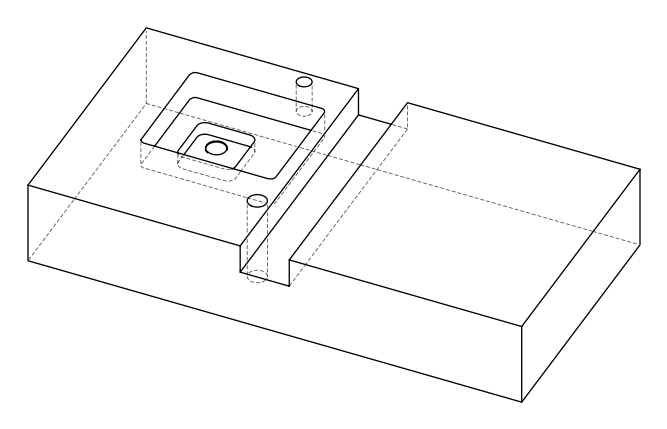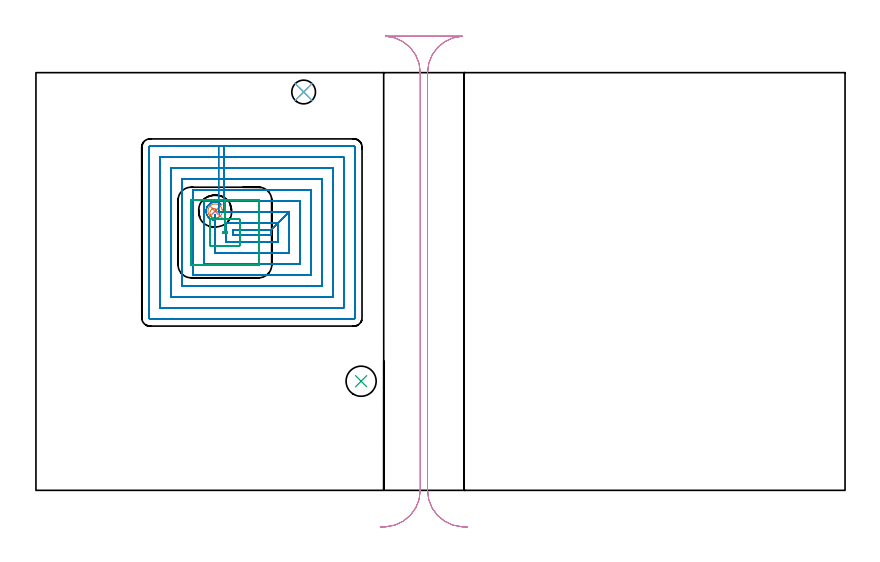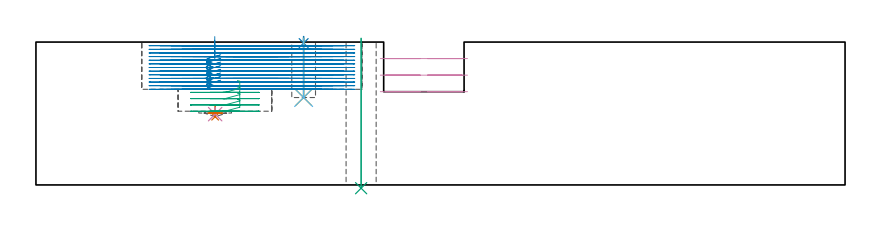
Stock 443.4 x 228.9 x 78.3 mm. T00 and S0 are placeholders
(PLAN: 10 operations, 8 tool changes, 62.1 min)
(1 SPOT_DRILL | STEP1POCKET | NXT0321_9005460120000 | 0.06 min | 4450 mm3)
(2 SPOT_DRILL_1 | STEP1POCKET_1 | NXT0321_9005460120000 | 0.03 min | 1 mm3)
(3 INDEXABLE_INSERT_DRILL_THROUGH_HOLE_FROM_SOLID | STEP1HOLE | NXT0302_004 | 0.33 min | 16708 mm3)
(4 DRILL_BLIND_HOLE_INTO_CENTER | STEP1POCKET | NXT0301_128 | 0.02 min | 0 mm3)
(5 DRILL_BLIND_HOLE_INTO_CENTER_1 | STEP1POCKET_1 | NXT0301_056 | 0.13 min | 1653 mm3)
(6 DRILL_TO_ENLARGE_BLIND_HOLE | STEP1POCKET_1 | UGT0301_374 | 0.13 min | 2368 mm3)
(7 MILL_ROUGH_BLIND_HOLE_CONTOUR | STEP1POCKET | NXT0201_013 | Spiral | 0.18 min | 4163 mm3)
(8 MILL_RECTANGULAR_POCKET | POCKET_RECTANGULAR_STRAIGHT | NXT0201_009 | Follow Part, ap 2, ae 75% | 55.04 min | 315009 mm3)
(9 MILL_RECTANGULAR_POCKET_1 | POCKET_RECTANGULAR_STRAIGHT_1 | UGT0201_132 | Follow Part, ap 3.5, ae 75% | 2.38 min | 27021 mm3)
(10 MILL_RECTANGULAR_SLOT | SLOT_RECTANGULAR | UGT0201_019 | Follow Part, ap 10, ae 75% | 3.81 min | 273983 mm3)
(TOOL NXT0321_9005460120000 | NC Spot Drill, 142deg, 12mm, Carbide, Uncoated | D12 PA142 FL30 Z2)
(TOOL NXT0302_004 | Index. Insert Drill 16.5mm [880-D1650L20-05] | D16.5 PA176 FL83 Z2)
(TOOL NXT0301_128 | Carbide Drill 12mm [861.1-1200-036A1-GP GC34] | D12 PA150 FL37.4 Z2)
(TOOL NXT0301_056 | Carbide Drill 8.5mm [860.1-0850-026A1-MM 2214] | D8.5 PA140 FL47 Z2)
(TOOL UGT0301_374 | Twist Drill Flat Bottom 13 mm | D13 PA180 FL101 Z2)
(TOOL NXT0201_013 | ENDMILL 10mm | D10 FL30 Z4)
(TOOL NXT0201_009 | ENDMILL 8mm [2P460-0800-NA 1630] | D8 FL26 Z6)
(TOOL UGT0201_132 | Carbide End Mill 14.0 | D14 FL30 Z4)
(TOOL UGT0201_019 | End mill 40 mm | D40 FL63 Z6)
(OP 1 SPOT_DRILL)
G17 G21 G94 G90
T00 M6
G54
G17 G0 G90 X98.2 Y153. S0 M3
G43 Z88.3 H0
G94 G81 G98 Z37.4 F250. R43.4
G80
M5
M2
(OP 2 SPOT_DRILL_1)
G17 G21 G94 G90
T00 M6
G54
G17 G0 G90 X146.7 Y218.3 S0 M3
G43 Z88.3 H0
G94 G81 G98 Z77.736 F250. R81.3
G80
M5
M2
(OP 3 INDEXABLE_INSERT_DRILL_THROUGH_HOLE_FROM_SOLID)
G17 G21 G94 G90
T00 M6
G54
G17 G0 G90 X178.2 Y59.8 S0 M3
G43 Z88.3 H1
G94 G81 G98 Z-1.788 F250. R80.3
G80
M5
M2
(OP 4 DRILL_BLIND_HOLE_INTO_CENTER)
G17 G21 G94 G90
T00 M6
G54
G17 G0 G90 X98.2 Y153. S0 M3
G43 Z88.3 H1
G94 G81 G98 Z38.792 F250. R42.4
G80
M5
M2
(OP 5 DRILL_BLIND_HOLE_INTO_CENTER_1)
G17 G21 G94 G90
T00 M6
G54
G17 G0 G90 X146.7 Y218.3 S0 M3
G43 Z88.3 H1
G94 G81 G98 Z47.9 F250. R80.3
G80
M5
M2
(OP 6 DRILL_TO_ENLARGE_BLIND_HOLE)
G17 G21 G94 G90
T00 M6
G54
G17 G0 G90 X146.7 Y218.3 S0 M3
G43 Z88.3 H0
G94 G81 G98 Z47.9 F250. R80.3
G80
M5
M2
(OP 7 MILL_ROUGH_BLIND_HOLE_CONTOUR)
G17 G21 G94 G90
T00 M6
G54
G17 G0 G90 X98.2 Y153. S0 M3
G43 Z88.3 H0
Z39.4
G94 G3 X98.571 Y154.083 R0.605 F250.
X96.639 Y154.21 R1.729
X95.627 Y150.787 R2.604
X99.182 Y149.174 R3.115
X102.026 Y153.982 R3.95
X99.182 Y149.174 R-3.95
X100.604 Y151.578 R1.975
X98.2 Y153. R1.975
G0 Z88.3
M5
M2
(OP 8 MILL_RECTANGULAR_POCKET)
G17 G21 G94 G90
T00 M6
G54
G17 G0 G90 X98. Y132.39 S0 M3
G43 Z88.3 H1
Z81.3
G94 G1 Y151.021 Z76.308 F250.
Y130. F500.
X138.7
Y152.6
X128.7 Y142.6
X108.
Y140.
X128.7
Y142.6
X132.7 Y146.6
X104.
Y136.
X132.7
Y146.6
X138.7 Y152.6
X100.145
G3 X100.145 Y153.394 R2.031
G1 Y158.6
X92.
Y124.
X144.7
Y158.6
X100.145
Y164.6
X86.
Y118.
X150.7
Y164.6
X100.145
Y170.6
X80.
Y112.
X156.7
Y170.6
X100.145
Y176.6
X74.
Y106.
X162.7
Y176.6
X100.145
Y182.6
X68.
Y100.
X168.7
Y182.6
X100.145
Y188.6
X62.5
G3 X62. Y188.1 R0.5
G1 Y94.5
G3 X62.5 Y94. R0.5
G1 X174.2
G3 X174.7 Y94.5 R0.5
G1 Y188.1
G3 X174.2 Y188.6 R0.5
G1 X100.145
X99.145
G0 X98. Y132.39 Z79.308
G1 Y151.021 Z74.315 F250.
Y130. F500.
X138.7
Y152.6
X128.7 Y142.6
X108.
Y140.
X128.7
Y142.6
X132.7 Y146.6
X104.
Y136.
X132.7
Y146.6
X138.7 Y152.6
X100.145
G3 X100.145 Y153.394 R2.031
G1 Y158.6
X92.
Y124.
X144.7
Y158.6
X100.145
Y164.6
X86.
Y118.
X150.7
Y164.6
X100.145
Y170.6
X80.
Y112.
X156.7
Y170.6
X100.145
Y176.6
X74.
Y106.
X162.7
Y176.6
X100.145
Y182.6
X68.
Y100.
X168.7
Y182.6
X100.145
Y188.6
X62.5
G3 X62. Y188.1 R0.5
G1 Y94.5
G3 X62.5 Y94. R0.5
G1 X174.2
G3 X174.7 Y94.5 R0.5
G1 Y188.1
G3 X174.2 Y188.6 R0.5
G1 X100.145
X99.145
G0 X98. Y132.39 Z77.315
G1 Y151.021 Z72.323 F250.
Y130. F500.
X138.7
Y152.6
X128.7 Y142.6
X108.
Y140.
X128.7
Y142.6
X132.7 Y146.6
X104.
Y136.
X132.7
Y146.6
X138.7 Y152.6
X100.145
G3 X100.145 Y153.394 R2.031
G1 Y158.6
X92.
Y124.
X144.7
Y158.6
X100.145
Y164.6
X86.
Y118.
X150.7
Y164.6
X100.145
Y170.6
X80.
Y112.
X156.7
Y170.6
X100.145
Y176.6
X74.
Y106.
X162.7
Y176.6
X100.145
Y182.6
X68.
Y100.
X168.7
Y182.6
X100.145
Y188.6
X62.5
G3 X62. Y188.1 R0.5
G1 Y94.5
G3 X62.5 Y94. R0.5
G1 X174.2
G3 X174.7 Y94.5 R0.5
G1 Y188.1
G3 X174.2 Y188.6 R0.5
G1 X100.145
X99.145
G0 X98. Y132.39 Z75.323
G1 Y151.022 Z70.331 F250.
Y130. F500.
X138.7
Y152.6
X128.7 Y142.6
X108.
Y140.
X128.7
Y142.6
X132.7 Y146.6
X104.
Y136.
X132.7
Y146.6
X138.7 Y152.6
X100.145
G3 X100.145 Y153.394 R2.031
G1 Y158.6
X92.
Y124.
X144.7
Y158.6
X100.145
Y164.6
X86.
Y118.
X150.7
Y164.6
X100.145
Y170.6
X80.
Y112.
X156.7
Y170.6
X100.145
Y176.6
X74.
Y106.
X162.7
Y176.6
X100.145
Y182.6
X68.
Y100.
X168.7
Y182.6
X100.145
Y188.6
X62.5
G3 X62. Y188.1 R0.5
G1 Y94.5
G3 X62.5 Y94. R0.5
G1 X174.2
G3 X174.7 Y94.5 R0.5
G1 Y188.1
G3 X174.2 Y188.6 R0.5
G1 X100.145
X99.145
G0 X98. Y132.39 Z73.331
G1 Y151.022 Z68.338 F250.
Y130. F500.
X138.7
Y152.6
X128.7 Y142.6
X108.
Y140.
X128.7
Y142.6
X132.7 Y146.6
X104.
Y136.
X132.7
Y146.6
X138.7 Y152.6
X100.145
G3 X100.145 Y153.394 R2.031
G1 Y158.6
X92.
Y124.
X144.7
Y158.6
X100.145
Y164.6
X86.
Y118.
X150.7
Y164.6
X100.145
Y170.6
X80.
Y112.
X156.7
Y170.6
X100.145
Y176.6
X74.
Y106.
X162.7
Y176.6
X100.145
Y182.6
X68.
Y100.
X168.7
Y182.6
X100.145
Y188.6
X62.5
G3 X62. Y188.1 R0.5
G1 Y94.5
G3 X62.5 Y94. R0.5
G1 X174.2
G3 X174.7 Y94.5 R0.5
G1 Y188.1
G3 X174.2 Y188.6 R0.5
G1 X100.145
X99.145
G0 X101.255 Y156.902 Z71.338
G1 X100.769 Y157.22 Z71.183 F250.
X100.246 Y157.512 Z71.022
X99.716 Y157.704 Z70.871
X99.266 Y157.839 Z70.745
X98.793 Y157.909 Z70.617
X98.268 Y157.952 Z70.476
X97.823 Y157.937 Z70.357
X97.297 Y157.864 Z70.214
X96.796 Y157.753 Z70.077
X96.345 Y157.582 Z69.948
X95.813 Y157.343 Z69.791
X95.702 Y157.274 Z69.757
X95.354 Y157.042 Z69.644
X94.913 Y156.711 Z69.497
X94.365 Y156.137 Z69.284
X94.098 Y155.771 Z69.163
X93.79 Y155.251 Z69.001
X93.578 Y154.771 Z68.86
X93.375 Y154.138 Z68.682
X93.315 Y153.841 Z68.601
X93.265 Y153.282 Z68.45
X93.249 Y152.809 Z68.324
X93.307 Y152.312 Z68.189
X93.388 Y151.82 Z68.056
X93.547 Y151.336 Z67.919
X93.774 Y150.761 Z67.754
X93.833 Y150.648 Z67.719
X93.975 Y150.429 Z67.65
X94.36 Y149.874 Z67.469
X94.867 Y149.357 Z67.275
X95.389 Y148.921 Z67.092
X95.832 Y148.659 Z66.954
X96.35 Y148.404 Z66.8
X96.818 Y148.254 Z66.668
X97.305 Y148.127 Z66.533
X97.803 Y148.075 Z66.399
X98. Y148.063 Z66.346
Y130. F500.
X138.7
Y152.6
X128.7 Y142.6
X108.
Y140.
X128.7
Y142.6
X132.7 Y146.6
X104.
Y136.
X132.7
Y146.6
X138.7 Y152.6
X103.126
X103.145 Y152.821
X103.146 Y153.276
X103.126 Y153.433
Y158.6
X92.
Y124.
X144.7
Y158.6
X103.126
Y164.6
X86.
Y118.
X150.7
Y164.6
X103.126
Y170.6
X80.
Y112.
X156.7
Y170.6
X103.126
Y176.6
X74.
Y106.
X162.7
Y176.6
X103.126
Y182.6
X68.
Y100.
X168.7
Y182.6
X103.126
Y188.6
X62.5
G3 X62. Y188.1 R0.5
G1 Y94.5
G3 X62.5 Y94. R0.5
G1 X174.2
G3 X174.7 Y94.5 R0.5
G1 Y188.1
G3 X174.2 Y188.6 R0.5
G1 X103.126
X102.126
G0 X101.255 Y156.902 Z69.346
G1 X100.772 Y157.219 Z69.191 F250.
X100.246 Y157.512 Z69.03
X99.716 Y157.704 Z68.879
X99.266 Y157.839 Z68.753
X98.793 Y157.909 Z68.625
X98.268 Y157.952 Z68.484
X97.823 Y157.937 Z68.364
X97.297 Y157.864 Z68.222
X96.796 Y157.753 Z68.085
X96.345 Y157.582 Z67.955
X95.813 Y157.343 Z67.799
X95.702 Y157.274 Z67.764
X95.354 Y157.042 Z67.652
X94.91 Y156.708 Z67.503
X94.365 Y156.137 Z67.292
X94.098 Y155.771 Z67.17
X93.79 Y155.251 Z67.008
X93.578 Y154.771 Z66.868
X93.375 Y154.138 Z66.69
X93.315 Y153.841 Z66.608
X93.265 Y153.282 Z66.458
X93.249 Y152.809 Z66.331
X93.307 Y152.312 Z66.197
X93.388 Y151.82 Z66.064
X93.547 Y151.336 Z65.927
X93.774 Y150.761 Z65.761
X93.833 Y150.648 Z65.727
X93.975 Y150.429 Z65.657
X94.36 Y149.874 Z65.476
X94.865 Y149.359 Z65.283
X95.389 Y148.921 Z65.1
X95.832 Y148.659 Z64.962
X96.35 Y148.404 Z64.807
X96.818 Y148.254 Z64.676
X97.305 Y148.127 Z64.541
X97.803 Y148.075 Z64.407
X98. Y148.063 Z64.354
Y130. F500.
X138.7
Y152.6
X128.7 Y142.6
X108.
Y140.
X128.7
Y142.6
X132.7 Y146.6
X104.
Y136.
X132.7
Y146.6
X138.7 Y152.6
X103.126
X103.145 Y152.821
X103.146 Y153.276
X103.126 Y153.433
Y158.6
X92.
Y124.
X144.7
Y158.6
X103.126
Y164.6
X86.
Y118.
X150.7
Y164.6
X103.126
Y170.6
X80.
Y112.
X156.7
Y170.6
X103.126
Y176.6
X74.
Y106.
X162.7
Y176.6
X103.126
Y182.6
X68.
Y100.
X168.7
Y182.6
X103.126
Y188.6
X62.5
G3 X62. Y188.1 R0.5
G1 Y94.5
G3 X62.5 Y94. R0.5
G1 X174.2
G3 X174.7 Y94.5 R0.5
G1 Y188.1
G3 X174.2 Y188.6 R0.5
G1 X103.126
X102.126
G0 X101.255 Y156.902 Z67.354
G1 X100.774 Y157.217 Z67.2 F250.
X100.245 Y157.512 Z67.037
X99.743 Y157.695 Z66.894
X99.263 Y157.839 Z66.76
X98.793 Y157.909 Z66.633
X98.268 Y157.952 Z66.492
X97.823 Y157.937 Z66.372
X97.297 Y157.864 Z66.23
X96.796 Y157.753 Z66.092
X96.345 Y157.582 Z65.963
X95.813 Y157.343 Z65.807
X95.702 Y157.274 Z65.772
X95.354 Y157.042 Z65.66
X94.91 Y156.708 Z65.511
X94.365 Y156.137 Z65.299
X94.098 Y155.771 Z65.178
X93.79 Y155.251 Z65.016
X93.578 Y154.771 Z64.875
X93.375 Y154.138 Z64.697
X93.315 Y153.841 Z64.616
X93.265 Y153.282 Z64.466
X93.249 Y152.809 Z64.339
X93.307 Y152.312 Z64.205
X93.388 Y151.82 Z64.071
X93.547 Y151.336 Z63.935
X93.774 Y150.761 Z63.769
X93.833 Y150.648 Z63.735
X93.975 Y150.429 Z63.665
X94.36 Y149.873 Z63.484
X94.863 Y149.361 Z63.291
X95.39 Y148.921 Z63.108
X95.832 Y148.659 Z62.97
X96.35 Y148.404 Z62.815
X96.818 Y148.254 Z62.683
X97.305 Y148.127 Z62.549
X97.803 Y148.075 Z62.414
X98. Y148.063 Z62.362
Y130. F500.
X138.7
Y152.6
X128.7 Y142.6
X108.
Y140.
X128.7
Y142.6
X132.7 Y146.6
X104.
Y136.
X132.7
Y146.6
X138.7 Y152.6
X103.126
X103.145 Y152.821
X103.146 Y153.276
X103.126 Y153.433
Y158.6
X92.
Y124.
X144.7
Y158.6
X103.126
Y164.6
X86.
Y118.
X150.7
Y164.6
X103.126
Y170.6
X80.
Y112.
X156.7
Y170.6
X103.126
Y176.6
X74.
Y106.
X162.7
Y176.6
X103.126
Y182.6
X68.
Y100.
X168.7
Y182.6
X103.126
Y188.6
X62.5
G3 X62. Y188.1 R0.5
G1 Y94.5
G3 X62.5 Y94. R0.5
G1 X174.2
G3 X174.7 Y94.5 R0.5
G1 Y188.1
G3 X174.2 Y188.6 R0.5
G1 X103.126
X102.126
G0 X101.255 Y156.902 Z65.362
G1 X100.774 Y157.217 Z65.207 F250.
X100.245 Y157.512 Z65.045
X99.994 Y157.603 Z64.974
X99.743 Y157.695 Z64.902
X99.263 Y157.839 Z64.768
X98.793 Y157.909 Z64.64
X98.268 Y157.952 Z64.499
X97.823 Y157.937 Z64.38
X97.297 Y157.864 Z64.237
X96.796 Y157.753 Z64.1
X96.345 Y157.582 Z63.971
X95.813 Y157.343 Z63.815
X95.702 Y157.274 Z63.78
X95.354 Y157.042 Z63.667
X94.91 Y156.708 Z63.519
X94.365 Y156.137 Z63.307
X94.098 Y155.771 Z63.186
X93.79 Y155.251 Z63.024
X93.578 Y154.771 Z62.883
X93.375 Y154.138 Z62.705
X93.315 Y153.841 Z62.624
X93.265 Y153.282 Z62.474
X93.249 Y152.809 Z62.347
X93.307 Y152.312 Z62.213
X93.388 Y151.82 Z62.079
X93.547 Y151.336 Z61.943
X93.774 Y150.761 Z61.777
X93.833 Y150.648 Z61.743
X93.975 Y150.429 Z61.673
X94.36 Y149.873 Z61.492
X94.861 Y149.362 Z61.3
X95.39 Y148.92 Z61.115
X95.832 Y148.659 Z60.978
X96.35 Y148.404 Z60.823
X96.818 Y148.254 Z60.691
X97.305 Y148.127 Z60.556
X97.803 Y148.075 Z60.422
X98. Y148.063 Z60.369
Y130. F500.
X138.7
Y152.6
X128.7 Y142.6
X108.
Y140.
X128.7
Y142.6
X132.7 Y146.6
X104.
Y136.
X132.7
Y146.6
X138.7 Y152.6
X103.126
X103.145 Y152.821
X103.146 Y153.276
X103.126 Y153.433
Y158.6
X92.
Y124.
X144.7
Y158.6
X103.126
Y164.6
X86.
Y118.
X150.7
Y164.6
X103.126
Y170.6
X80.
Y112.
X156.7
Y170.6
X103.126
Y176.6
X74.
Y106.
X162.7
Y176.6
X103.126
Y182.6
X68.
Y100.
X168.7
Y182.6
X103.126
Y188.6
X62.5
G3 X62. Y188.1 R0.5
G1 Y94.5
G3 X62.5 Y94. R0.5
G1 X174.2
G3 X174.7 Y94.5 R0.5
G1 Y188.1
G3 X174.2 Y188.6 R0.5
G1 X103.126
X102.126
G0 X101.255 Y156.902 Z63.369
G1 X100.765 Y157.223 Z63.212 F250.
X100.247 Y157.511 Z63.053
X99.737 Y157.697 Z62.908
X99.264 Y157.839 Z62.776
X98.793 Y157.909 Z62.648
X98.268 Y157.952 Z62.507
X97.823 Y157.937 Z62.387
X97.297 Y157.864 Z62.245
X96.801 Y157.755 Z62.109
X96.343 Y157.581 Z61.978
X95.813 Y157.343 Z61.822
X95.702 Y157.274 Z61.787
X95.354 Y157.042 Z61.675
X94.91 Y156.708 Z61.526
X94.365 Y156.137 Z61.315
X94.098 Y155.771 Z61.193
X93.79 Y155.251 Z61.031
X93.578 Y154.771 Z60.891
X93.375 Y154.138 Z60.713
X93.315 Y153.841 Z60.631
X93.265 Y153.282 Z60.481
X93.249 Y152.809 Z60.354
X93.307 Y152.312 Z60.22
X93.388 Y151.82 Z60.087
X93.547 Y151.336 Z59.95
X93.774 Y150.761 Z59.784
X93.833 Y150.648 Z59.75
X93.975 Y150.429 Z59.68
X94.36 Y149.874 Z59.499
X94.863 Y149.36 Z59.307
X95.387 Y148.923 Z59.124
X95.833 Y148.658 Z58.985
X96.347 Y148.405 Z58.831
X96.819 Y148.253 Z58.698
X97.305 Y148.127 Z58.564
X97.803 Y148.075 Z58.43
X98. Y148.063 Z58.377
Y130. F500.
X138.7
Y152.6
X128.7 Y142.6
X108.
Y140.
X128.7
Y142.6
X132.7 Y146.6
X104.
Y136.
X132.7
Y146.6
X138.7 Y152.6
X103.126
X103.145 Y152.821
X103.146 Y153.276
X103.126 Y153.433
Y158.6
X92.
Y124.
X144.7
Y158.6
X103.126
Y164.6
X86.
Y118.
X150.7
Y164.6
X103.126
Y170.6
X80.
Y112.
X156.7
Y170.6
X103.126
Y176.6
X74.
Y106.
X162.7
Y176.6
X103.126
Y182.6
X68.
Y100.
X168.7
Y182.6
X103.126
Y188.6
X62.5
G3 X62. Y188.1 R0.5
G1 Y94.5
G3 X62.5 Y94. R0.5
G1 X174.2
G3 X174.7 Y94.5 R0.5
G1 Y188.1
G3 X174.2 Y188.6 R0.5
G1 X103.126
X102.126
G0 X101.255 Y156.902 Z61.377
G1 X100.765 Y157.223 Z61.22 F250.
X100.247 Y157.512 Z61.061
X99.861 Y157.652 Z60.951
X99.73 Y157.699 Z60.913
X99.265 Y157.839 Z60.784
X98.793 Y157.909 Z60.656
X98.268 Y157.952 Z60.515
X97.823 Y157.937 Z60.395
X97.297 Y157.864 Z60.253
X96.801 Y157.755 Z60.117
X96.343 Y157.581 Z59.985
X95.813 Y157.343 Z59.83
X95.702 Y157.274 Z59.795
X95.354 Y157.042 Z59.683
X94.912 Y156.71 Z59.535
X94.365 Y156.137 Z59.322
X94.098 Y155.771 Z59.201
X93.79 Y155.251 Z59.039
X93.578 Y154.771 Z58.899
X93.377 Y154.143 Z58.722
X93.315 Y153.838 Z58.639
X93.265 Y153.282 Z58.489
X93.249 Y152.809 Z58.362
X93.307 Y152.312 Z58.228
X93.388 Y151.82 Z58.094
X93.547 Y151.336 Z57.958
X93.774 Y150.761 Z57.792
X93.833 Y150.648 Z57.758
X93.975 Y150.429 Z57.688
X94.36 Y149.874 Z57.507
X94.868 Y149.355 Z57.312
X95.386 Y148.924 Z57.132
X95.833 Y148.658 Z56.992
X96.347 Y148.405 Z56.839
X96.819 Y148.253 Z56.706
X97.305 Y148.127 Z56.572
X97.803 Y148.075 Z56.438
X98. Y148.063 Z56.385
Y130. F500.
X138.7
Y152.6
X128.7 Y142.6
X108.
Y140.
X128.7
Y142.6
X132.7 Y146.6
X104.
Y136.
X132.7
Y146.6
X138.7 Y152.6
X103.126
X103.145 Y152.821
X103.146 Y153.276
X103.126 Y153.433
Y158.6
X92.
Y124.
X144.7
Y158.6
X103.126
Y164.6
X86.
Y118.
X150.7
Y164.6
X103.126
Y170.6
X80.
Y112.
X156.7
Y170.6
X103.126
Y176.6
X74.
Y106.
X162.7
Y176.6
X103.126
Y182.6
X68.
Y100.
X168.7
Y182.6
X103.126
Y188.6
X62.5
G3 X62. Y188.1 R0.5
G1 Y94.5
G3 X62.5 Y94. R0.5
G1 X174.2
G3 X174.7 Y94.5 R0.5
G1 Y188.1
G3 X174.2 Y188.6 R0.5
G1 X103.126
X102.126
G0 X101.255 Y156.902 Z59.385
G1 X100.768 Y157.221 Z59.228 F250.
X100.246 Y157.512 Z59.069
X99.716 Y157.704 Z58.917
X99.266 Y157.839 Z58.791
X98.793 Y157.909 Z58.663
X98.268 Y157.952 Z58.522
X97.823 Y157.937 Z58.403
X97.297 Y157.864 Z58.261
X96.796 Y157.753 Z58.123
X96.345 Y157.582 Z57.994
X95.813 Y157.343 Z57.838
X95.702 Y157.274 Z57.803
X95.354 Y157.042 Z57.69
X94.912 Y156.71 Z57.542
X94.365 Y156.137 Z57.33
X94.098 Y155.771 Z57.209
X93.79 Y155.251 Z57.047
X93.578 Y154.771 Z56.906
X93.377 Y154.143 Z56.73
X93.315 Y153.838 Z56.646
X93.265 Y153.282 Z56.497
X93.249 Y152.809 Z56.37
X93.307 Y152.312 Z56.236
X93.388 Y151.82 Z56.102
X93.547 Y151.336 Z55.966
X93.774 Y150.761 Z55.8
X93.833 Y150.648 Z55.766
X93.975 Y150.429 Z55.696
X94.36 Y149.874 Z55.515
X94.867 Y149.356 Z55.321
X95.389 Y148.921 Z55.139
X95.832 Y148.659 Z55.001
X96.35 Y148.404 Z54.846
X96.818 Y148.254 Z54.714
X97.305 Y148.127 Z54.579
X97.803 Y148.075 Z54.445
X98. Y148.063 Z54.392
Y130. F500.
X138.7
Y152.6
X128.7 Y142.6
X108.
Y140.
X128.7
Y142.6
X132.7 Y146.6
X104.
Y136.
X132.7
Y146.6
X138.7 Y152.6
X103.126
X103.145 Y152.821
X103.146 Y153.276
X103.126 Y153.433
Y158.6
X92.
Y124.
X144.7
Y158.6
X103.126
Y164.6
X86.
Y118.
X150.7
Y164.6
X103.126
Y170.6
X80.
Y112.
X156.7
Y170.6
X103.126
Y176.6
X74.
Y106.
X162.7
Y176.6
X103.126
Y182.6
X68.
Y100.
X168.7
Y182.6
X103.126
Y188.6
X62.5
G3 X62. Y188.1 R0.5
G1 Y94.5
G3 X62.5 Y94. R0.5
G1 X174.2
G3 X174.7 Y94.5 R0.5
G1 Y188.1
G3 X174.2 Y188.6 R0.5
G1 X103.126
X102.126
G0 X101.255 Y156.902 Z57.392
G1 X100.77 Y157.22 Z57.237 F250.
X100.246 Y157.512 Z57.076
X99.716 Y157.704 Z56.925
X99.266 Y157.839 Z56.799
X98.793 Y157.909 Z56.671
X98.268 Y157.952 Z56.53
X97.823 Y157.937 Z56.411
X97.297 Y157.864 Z56.268
X96.796 Y157.753 Z56.131
X96.345 Y157.582 Z56.002
X95.813 Y157.343 Z55.845
X95.702 Y157.274 Z55.81
X95.354 Y157.042 Z55.698
X94.91 Y156.708 Z55.549
X94.365 Y156.137 Z55.338
X94.098 Y155.771 Z55.216
X93.79 Y155.251 Z55.054
X93.578 Y154.771 Z54.914
X93.375 Y154.138 Z54.736
X93.315 Y153.841 Z54.655
X93.265 Y153.282 Z54.504
X93.249 Y152.809 Z54.378
X93.307 Y152.312 Z54.243
X93.388 Y151.82 Z54.11
X93.547 Y151.336 Z53.973
X93.774 Y150.761 Z53.808
X93.833 Y150.648 Z53.773
X93.975 Y150.429 Z53.703
X94.36 Y149.874 Z53.522
X94.865 Y149.358 Z53.329
X95.389 Y148.921 Z53.146
X95.832 Y148.659 Z53.008
X96.35 Y148.404 Z52.854
X96.818 Y148.254 Z52.722
X97.305 Y148.127 Z52.587
X97.803 Y148.075 Z52.453
X98. Y148.063 Z52.4
Y130. F500.
X138.7
Y152.6
X128.7 Y142.6
X108.
Y140.
X128.7
Y142.6
X132.7 Y146.6
X104.
Y136.
X132.7
Y146.6
X138.7 Y152.6
X103.126
X103.145 Y152.821
X103.146 Y153.276
X103.126 Y153.433
Y158.6
X92.
Y124.
X144.7
Y158.6
X103.126
Y164.6
X86.
Y118.
X150.7
Y164.6
X103.126
Y170.6
X80.
Y112.
X156.7
Y170.6
X103.126
Y176.6
X74.
Y106.
X162.7
Y176.6
X103.126
Y182.6
X68.
Y100.
X168.7
Y182.6
X103.126
Y188.6
X62.5
G3 X62. Y188.1 R0.5
G1 Y94.5
G3 X62.5 Y94. R0.5
G1 X174.2
G3 X174.7 Y94.5 R0.5
G1 Y188.1
G3 X174.2 Y188.6 R0.5
G1 X103.126
X102.126
G0 Z88.3
M5
M2
(OP 9 MILL_RECTANGULAR_POCKET_1)
G17 G21 G94 G90
T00 M6
G54
G17 G0 G90 X110.395 Y134. S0 M3
G43 Z88.3 H0
Z57.182
G94 G1 X111.7 Z56.832 F250.
Y148.6 Z52.92
X103.55 Z50.736
Y141.6
X102.4 F500.
Y141.
X104.7
Y141.6
X103.55
Y148.6
X95.4
Y134.
X111.7
Y148.6
X103.55
Y159.1
X85.
X84.945 Y159.095
X84.905 Y159.055
X84.9 Y159.
Y123.6
X84.905 Y123.545
X84.945 Y123.505
X85. Y123.5
X122.1
X122.155 Y123.505
X122.195 Y123.545
X122.2 Y123.6
Y159.
X122.195 Y159.055
X122.155 Y159.095
X122.1 Y159.1
X103.55
X102.55
G0 X110.395 Y134. Z53.736
G1 X111.7 Z53.387 F250.
Y148.6 Z49.475
X103.55 Z47.291
Y141.6
X102.4 F500.
Y141.
X104.7
Y141.6
X103.55
Y148.6
X95.4
Y134.
X111.7
Y148.6
X103.55
Y159.1
X85.
X84.945 Y159.095
X84.905 Y159.055
X84.9 Y159.
Y123.6
X84.905 Y123.545
X84.945 Y123.505
X85. Y123.5
X122.1
X122.155 Y123.505
X122.195 Y123.545
X122.2 Y123.6
Y159.
X122.195 Y159.055
X122.155 Y159.095
X122.1 Y159.1
X103.55
X102.55
G0 X110.395 Y134. Z50.291
G1 X111.7 Z49.941 F250.
Y148.6 Z46.029
X103.55 Z43.845
Y141.6
X102.4 F500.
Y141.
X104.7
Y141.6
X103.55
Y148.6
X95.4
Y134.
X111.7
Y148.6
X103.55
Y159.1
X85.
X84.945 Y159.095
X84.905 Y159.055
X84.9 Y159.
Y123.6
X84.905 Y123.545
X84.945 Y123.505
X85. Y123.5
X122.1
X122.155 Y123.505
X122.195 Y123.545
X122.2 Y123.6
Y159.
X122.195 Y159.055
X122.155 Y159.095
X122.1 Y159.1
X103.55
X102.55
G0 X110.395 Y134. Z46.845
G1 X111.7 Z46.496 F250.
Y148.6 Z42.584
X103.55 Z40.4
Y141.6
X102.4 F500.
Y141.
X104.7
Y141.6
X103.55
Y148.6
X95.4
Y134.
X111.7
Y148.6
X103.55
Y159.1
X85.
X84.945 Y159.095
X84.905 Y159.055
X84.9 Y159.
Y123.6
X84.905 Y123.545
X84.945 Y123.505
X85. Y123.5
X122.1
X122.155 Y123.505
X122.195 Y123.545
X122.2 Y123.6
Y159.
X122.195 Y159.055
X122.155 Y159.095
X122.1 Y159.1
X103.55
X102.55
G0 Z88.3
M5
M2
(OP 10 MILL_RECTANGULAR_SLOT)
G17 G21 G94 G90
T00 M6
G54
G17 G0 G90 X236.5 Y-20.134 S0 M3
G43 Z88.3 H0
Z69.233
G94 G1 X233.505 Y-19.97 F250.
G2 X214.6 Y0. R20. F500.
G1 Y228.9
G2 X233.505 Y248.87 R20.
G1 Y248.9
X191.695
Y248.87
G2 X210.6 Y228.9 R20.
G1 Y0.
G2 X191.695 Y-19.97 R20.
G1 X188.7 Y-20.134 F250.
G0 X236.5 Z60.167
G1 X233.505 Y-19.97
G2 X214.6 Y0. R20. F500.
G1 Y228.9
G2 X233.505 Y248.87 R20.
G1 Y248.9
X191.695
Y248.87
G2 X210.6 Y228.9 R20.
G1 Y0.
G2 X191.695 Y-19.97 R20.
G1 X188.7 Y-20.134 F250.
G0 X236.5 Z51.1
G1 X233.505 Y-19.97
G2 X214.6 Y0. R20. F500.
G1 Y228.9
G2 X233.505 Y248.87 R20.
G1 Y248.9
X191.695
Y248.87
G2 X210.6 Y228.9 R20.
G1 Y0.
G2 X191.695 Y-19.97 R20.
G1 X188.7 Y-20.134 F250.
G0 Z88.3
M5
M2
